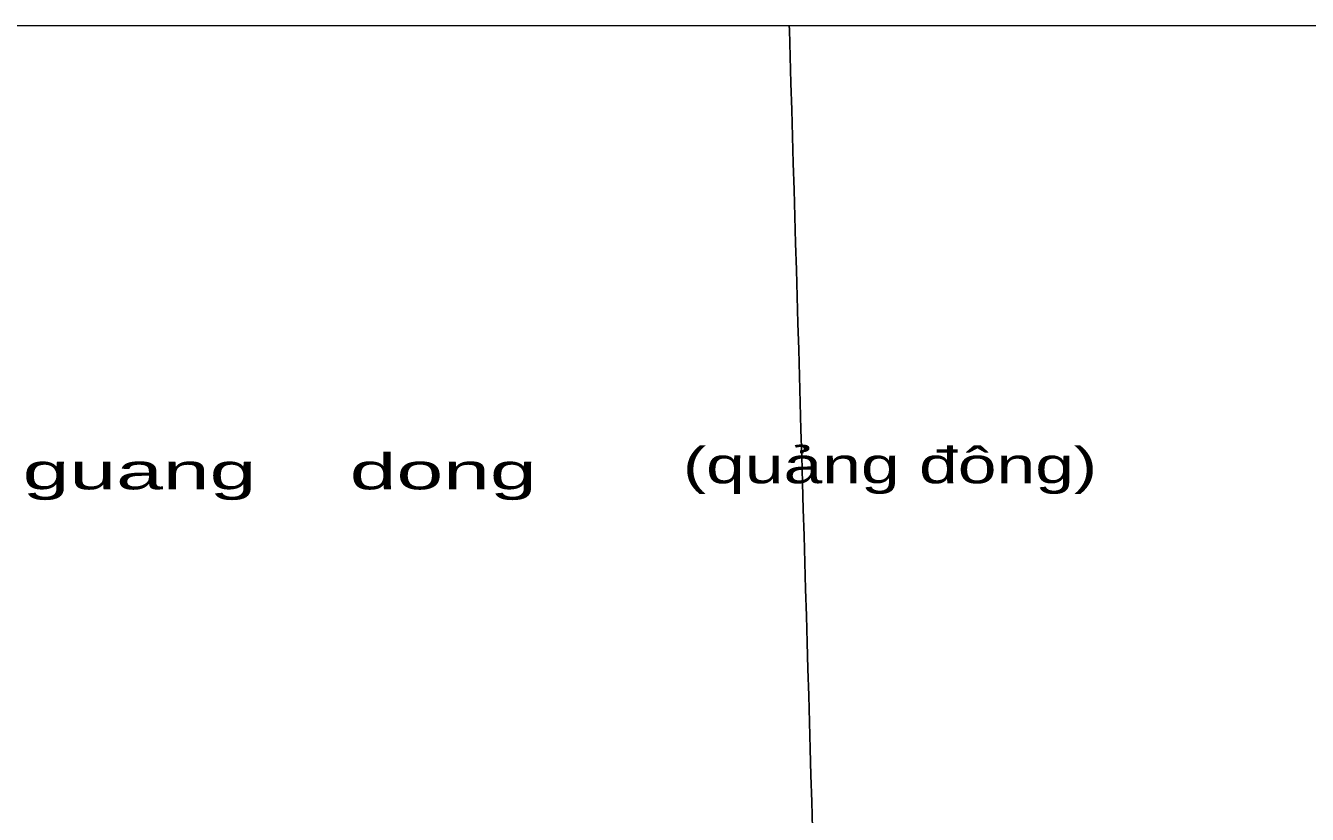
# Model space of a CAD drawing. Header units: metres. Extents: x -835890 to 1024355, y 79891 to 2211954.
# Drawn here: x 508198 to 686663, y 2101931 to 2211776 of the extents above; entities that cross this region are included whole.
import ezdxf

# ---------------------------------------------------------------- set-up
doc = ezdxf.new("R2010")
doc.units = ezdxf.units.M
doc.header["$LTSCALE"] = 2200
doc.layers.add('18', color=7, linetype='Continuous', lineweight=13)
doc.layers.add('20', color=7, linetype='Continuous', lineweight=13)

msp = doc.modelspace()

# ---------------------------------------------------------------- linework, layer by layer
at = {"layer": '18'}
for points in [[(409624, 2211776), (614530, 2211776), (614548, 2211169), (614655, 2207457), (614763, 2203747), (614870, 2200036), (614977, 2196326), (615085, 2192615), (615192, 2188906), (615299, 2185196), (615406, 2181487), (615514, 2177778), (615621, 2174070), (615728, 2170362), (615835, 2166654), (615942, 2162946), (616049, 2159239), (616157, 2155532), (616264, 2151825), (616371, 2148119), (616478, 2144413), (616585, 2140707), (616692, 2137002), (616800, 2133296), (616907, 2129591), (617014, 2125887), (617121, 2122182), (617228, 2118478), (617335, 2114775), (617442, 2111071), (617549, 2107368), (617656, 2103665), (617763, 2099962)], [(616692, 2137002), (616585, 2140707), (616478, 2144413), (616371, 2148119), (616264, 2151825), (616157, 2155532), (616049, 2159239), (615942, 2162946), (615835, 2166654), (615728, 2170362), (615621, 2174070), (615514, 2177778), (615406, 2181487), (615299, 2185196), (615192, 2188906), (615085, 2192615), (614977, 2196326), (614870, 2200036), (614763, 2203747), (614655, 2207457), (614548, 2211169), (614530, 2211776), (819552, 2211776)], [(618191, 2085154), (618084, 2088856), (617977, 2092558), (617870, 2096260), (617763, 2099962), (617656, 2103665), (617549, 2107368), (617442, 2111071), (617335, 2114775), (617228, 2118478), (617121, 2122182), (617014, 2125887), (616907, 2129591), (616800, 2133296), (616692, 2137002)]]:
    msp.add_lwpolyline(points, dxfattribs=at)

# ---------------------------------------------------------------- texts
at = {"layer": '20'}
for s, width, p in [('guang    dong', 1.75, (507786, 2147195)), ('(quảng đông)', 1.45, (599713, 2148041))]:
    msp.add_text(s, height=5000, dxfattribs=dict(at, width=width)).set_placement(p)

doc.saveas('drawing.dxf')
